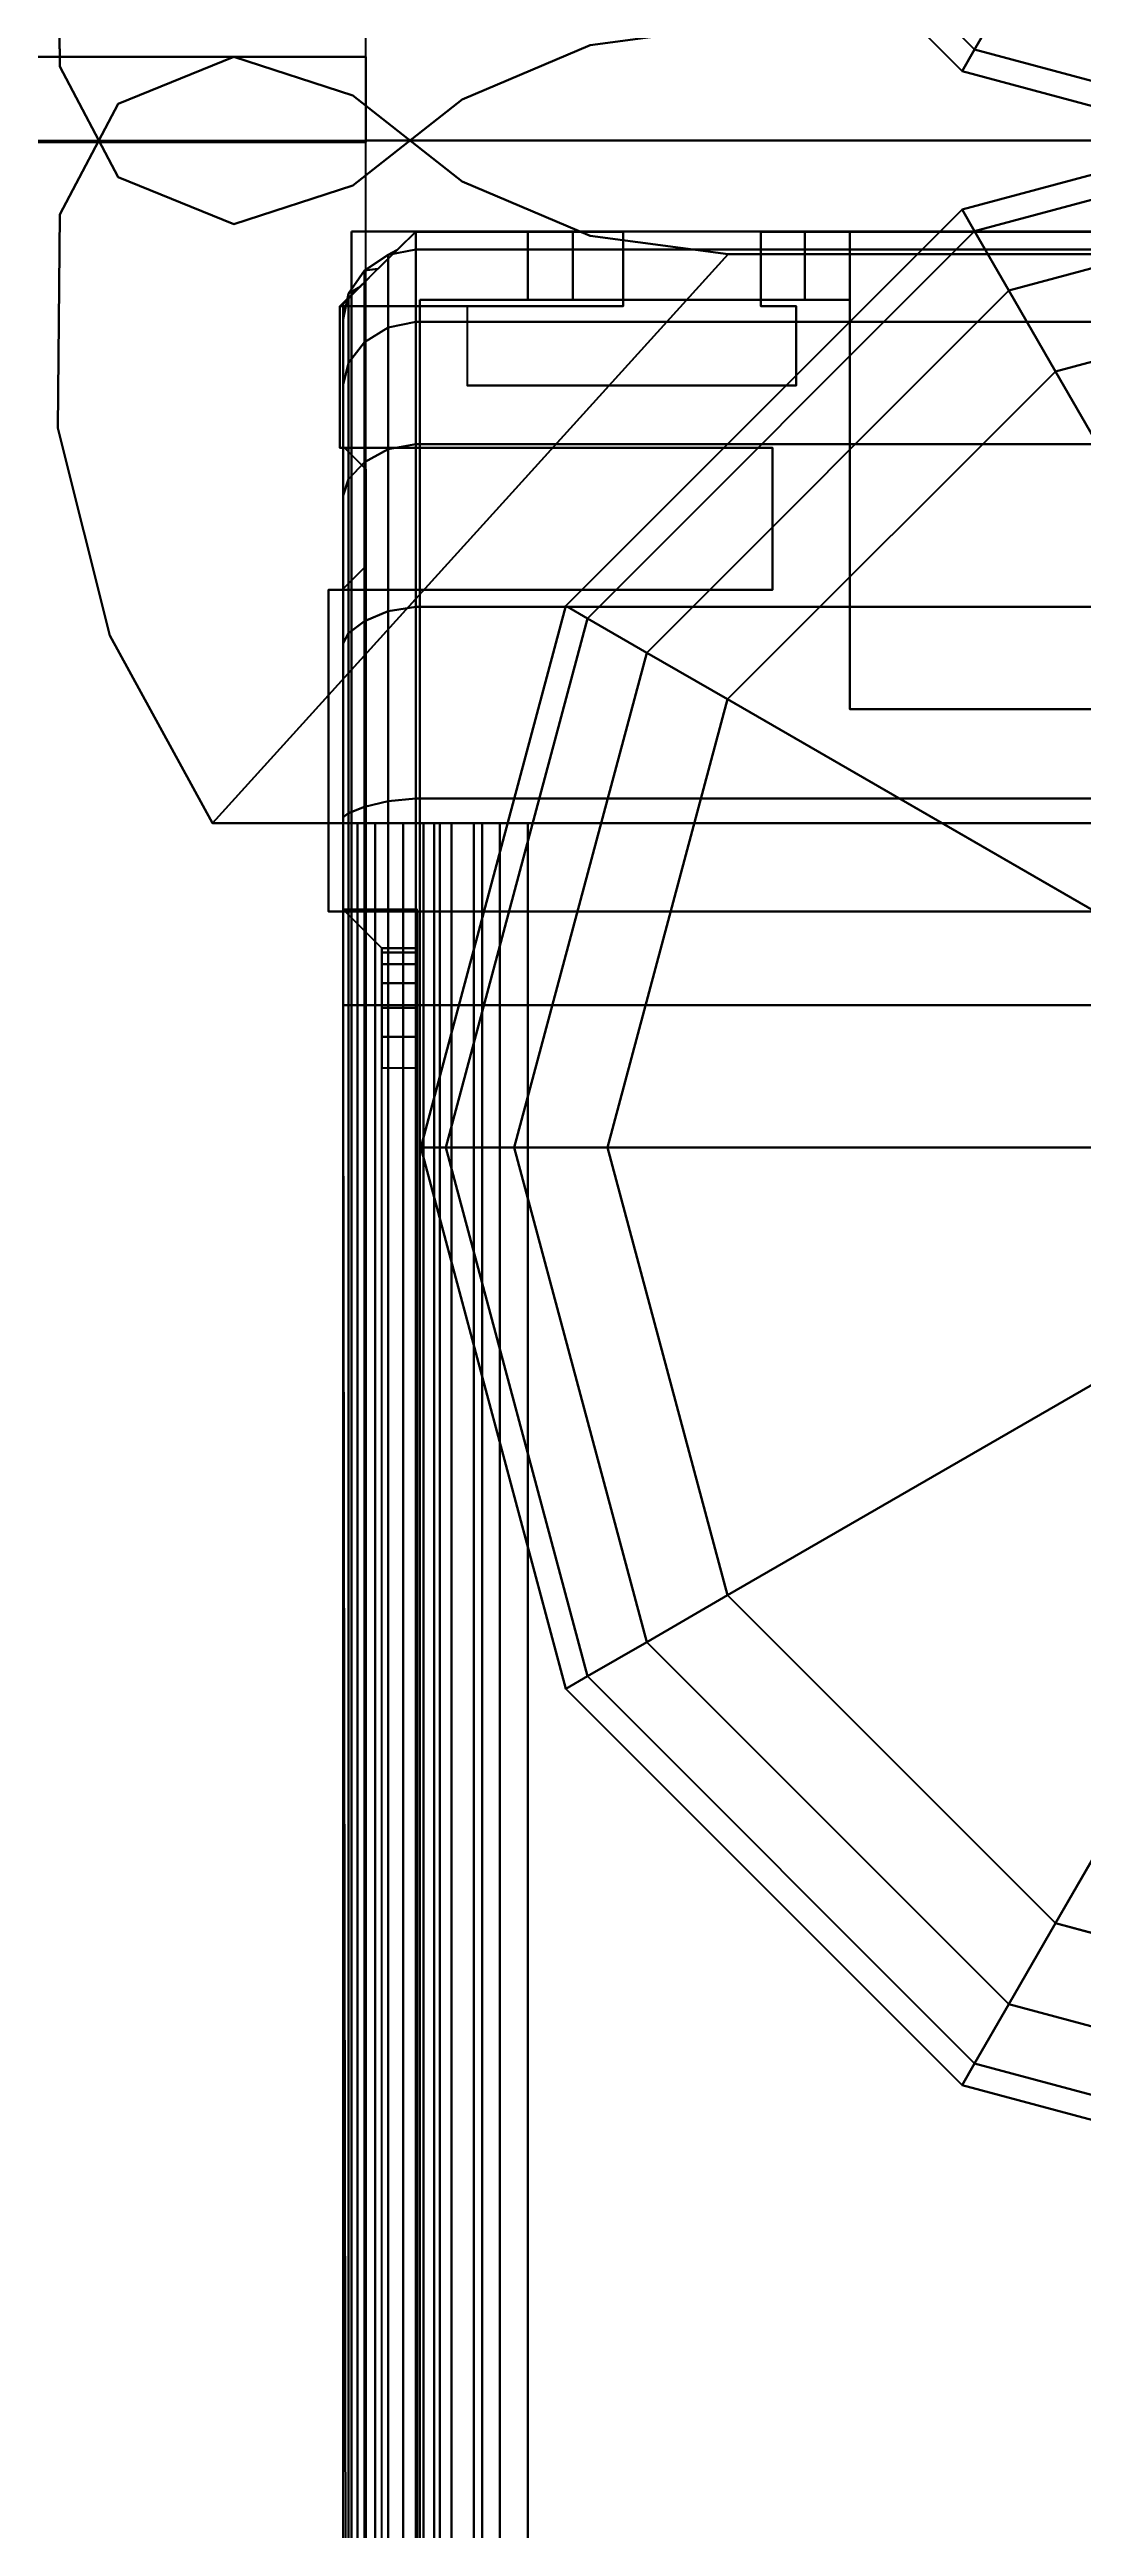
# Model space of a CAD drawing. Extents: x -170 to 1783, y -20 to 1205.
# Drawn here: x 575.963 to 576.869, y 308.539 to 310.716 of the extents above; entities that cross this region are included whole.
import ezdxf
from ezdxf.enums import TextEntityAlignment as Align

# ---------------------------------------------------------------- set-up
doc = ezdxf.new("R2010")
doc.units = 0
doc.header["$LTSCALE"] = 96
doc.header["$MEASUREMENT"] = 0
for name, color, linetype in [('A-FURN-3-PANEL-GLIDE', 7, 'Continuous'), ('A-FURN-3-PANEL-RACE', 7, 'Continuous'), ('A-FURN-3-PANEL-SIDE1', 7, 'Continuous'), ('A-FURN-3-PANEL-TOPCAP', 7, 'Continuous'), ('A-FURN-3-PANEL-TRIM', 7, 'Continuous'), ('A-FURN-3-WKSF-BRACKET', 7, 'Continuous'), ('A-FURN-3-WKSF-TOP', 7, 'Continuous'), ('A-FURN-P-PNLS', 7, 'Continuous'), ('A-FURN-P-WKSF-SUPPORT', 7, 'Continuous'), ('MAIN_PANEL', 7, 'Continuous'), ('MAIN_WKSURF', 7, 'Continuous'), ('MAIN_WRKSFC-SUPP', 7, 'Continuous')]:
    doc.layers.add(name, color=color, linetype=linetype)

# ---------------------------------------------------------------- blocks, each defined once
blk = doc.blocks.new('EC-EFN-256')
at = {"layer": 'A-FURN-3-PANEL-GLIDE', "color": 20, "linetype": 'Continuous'}
for points in [[(0.0798, 0.5351, 0.2464), (0.0608, 0.5241, 0.1642), (-0.0668, 1, 0.1642), (-0.0447, 1, 0.2464)], [(0.0608, 0.5241, 0.1642), (0.0798, 0.5351, 0.0821), (-0.0447, 1, 0.0821), (-0.0668, 1, 0.1642)], [(0.1319, 0.5652, 0.3065), (0.0798, 0.5351, 0.2464), (-0.0447, 1, 0.2464), (0.0154, 1, 0.3065)], [(0.0798, 0.5351, 0.0821), (0.1319, 0.5652, 0.022), (0.0154, 1, 0.022), (-0.0447, 1, 0.0821)], [(0.203, 0.6063, 0.3285), (0.1319, 0.5652, 0.3065), (0.0154, 1, 0.3065), (0.0975, 1, 0.3285)], [(0.1319, 0.5652, 0.022), (0.203, 0.6063), (0.0975, 1), (0.0154, 1, 0.022)], [(0.7096, 0.8988, 0.3285), (0.203, 0.6063, 0.3285), (0.0975, 1, 0.3285), (0.6825, 1, 0.3285)], [(1.0875, 1, 0.3285), (1.6725, 1, 0.3285), (1.567, 0.6063, 0.3285), (1.0604, 0.8988, 0.3285)], [(1.6725, 1, 0.3285), (1.7546, 1, 0.3065), (1.6381, 0.5652, 0.3065), (1.567, 0.6063, 0.3285)], [(1.7546, 1, 0.022), (1.6725, 1), (1.567, 0.6063), (1.6381, 0.5652, 0.022)], [(1.7546, 1, 0.3065), (1.8147, 1, 0.2464), (1.6902, 0.5351, 0.2464), (1.6381, 0.5652, 0.3065)], [(1.8147, 1, 0.0821), (1.7546, 1, 0.022), (1.6381, 0.5652, 0.022), (1.6902, 0.5351, 0.0821)], [(1.8147, 1, 0.2464), (1.8367, 1, 0.1642), (1.7092, 0.5241, 0.1642), (1.6902, 0.5351, 0.2464)], [(1.8367, 1, 0.1642), (1.8147, 1, 0.0821), (1.6902, 0.5351, 0.0821), (1.7092, 0.5241, 0.1642)], [(0.7837, 0.8246, 0.3285), (0.4912, 0.318, 0.3285), (0.203, 0.6063, 0.3285), (0.7096, 0.8988, 0.3285)], [(1.0604, 0.8988, 0.3285), (1.567, 0.6063, 0.3285), (1.2787, 0.318, 0.3285), (0.9862, 0.8246, 0.3285)], [(0.885, 0.7975, 0.3285), (0.885, 0.2125, 0.3285), (0.4912, 0.318, 0.3285), (0.7837, 0.8246, 0.3285)], [(0.9862, 0.8246, 0.3285), (1.2787, 0.318, 0.3285), (0.885, 0.2125, 0.3285), (0.885, 0.7975, 0.3285)], [(0.4912, 0.318, 0.3285), (0.4502, 0.2469, 0.3065), (0.1319, 0.5652, 0.3065), (0.203, 0.6063, 0.3285)], [(0.4502, 0.2469, 0.022), (0.4912, 0.318), (0.203, 0.6063), (0.1319, 0.5652, 0.022)], [(1.567, 0.6063, 0.3285), (1.6381, 0.5652, 0.3065), (1.3198, 0.2469, 0.3065), (1.2787, 0.318, 0.3285)], [(1.6381, 0.5652, 0.022), (1.567, 0.6063), (1.2787, 0.318), (1.3198, 0.2469, 0.022)], [(0.4502, 0.2469, 0.3065), (0.4201, 0.1948, 0.2464), (0.0798, 0.5351, 0.2464), (0.1319, 0.5652, 0.3065)], [(0.4201, 0.1948, 0.0821), (0.4502, 0.2469, 0.022), (0.1319, 0.5652, 0.022), (0.0798, 0.5351, 0.0821)], [(1.6381, 0.5652, 0.3065), (1.6902, 0.5351, 0.2464), (1.3499, 0.1948, 0.2464), (1.3198, 0.2469, 0.3065)], [(1.6902, 0.5351, 0.0821), (1.6381, 0.5652, 0.022), (1.3198, 0.2469, 0.022), (1.3499, 0.1948, 0.0821)], [(0.4201, 0.1948, 0.2464), (0.4091, 0.1758, 0.1642), (0.0608, 0.5241, 0.1642), (0.0798, 0.5351, 0.2464)], [(0.4091, 0.1758, 0.1642), (0.4201, 0.1948, 0.0821), (0.0798, 0.5351, 0.0821), (0.0608, 0.5241, 0.1642)], [(1.6902, 0.5351, 0.2464), (1.7092, 0.5241, 0.1642), (1.3609, 0.1758, 0.1642), (1.3499, 0.1948, 0.2464)], [(1.7092, 0.5241, 0.1642), (1.6902, 0.5351, 0.0821), (1.3499, 0.1948, 0.0821), (1.3609, 0.1758, 0.1642)], [(0.885, 0.2125, 0.3285), (0.885, 0.1304, 0.3065), (0.4502, 0.2469, 0.3065), (0.4912, 0.318, 0.3285)], [(0.885, 0.1304, 0.022), (0.885, 0.2125), (0.4912, 0.318), (0.4502, 0.2469, 0.022)], [(1.2787, 0.318, 0.3285), (1.3198, 0.2469, 0.3065), (0.885, 0.1304, 0.3065), (0.885, 0.2125, 0.3285)], [(1.3198, 0.2469, 0.022), (1.2787, 0.318), (0.885, 0.2125), (0.885, 0.1304, 0.022)], [(0.885, 0.1304, 0.3065), (0.885, 0.0703, 0.2464), (0.4201, 0.1948, 0.2464), (0.4502, 0.2469, 0.3065)], [(0.885, 0.0703, 0.0821), (0.885, 0.1304, 0.022), (0.4502, 0.2469, 0.022), (0.4201, 0.1948, 0.0821)], [(1.3198, 0.2469, 0.3065), (1.3499, 0.1948, 0.2464), (0.885, 0.0703, 0.2464), (0.885, 0.1304, 0.3065)], [(1.3499, 0.1948, 0.0821), (1.3198, 0.2469, 0.022), (0.885, 0.1304, 0.022), (0.885, 0.0703, 0.0821)], [(0.885, 0.0703, 0.2464), (0.885, 0.0483, 0.1642), (0.4091, 0.1758, 0.1642), (0.4201, 0.1948, 0.2464)], [(0.885, 0.0483, 0.1642), (0.885, 0.0703, 0.0821), (0.4201, 0.1948, 0.0821), (0.4091, 0.1758, 0.1642)], [(1.3499, 0.1948, 0.2464), (1.3609, 0.1758, 0.1642), (0.885, 0.0483, 0.1642), (0.885, 0.0703, 0.2464)], [(1.3609, 0.1758, 0.1642), (1.3499, 0.1948, 0.0821), (0.885, 0.0703, 0.0821), (0.885, 0.0483, 0.1642)]]:
    blk.add_3dface(points, dxfattribs=at)
at = {"layer": 'A-FURN-3-PANEL-GLIDE', "color": 20, "linetype": 'Continuous', "invisible_edges": 12}
for points in [[(0.885, 1), (0.0975, 1), (0.203, 0.6063)], [(0.885, 1), (0.203, 0.6063), (0.4912, 0.318)], [(0.885, 1), (0.4912, 0.318), (0.885, 0.2125)], [(0.885, 1), (0.885, 0.2125), (1.2787, 0.318)], [(0.885, 1), (1.2787, 0.318), (1.567, 0.6063)], [(0.885, 1), (1.567, 0.6063), (1.6725, 1)]]:
    blk.add_3dface(points, dxfattribs=at)
at = {"layer": 'A-FURN-3-PANEL-RACE', "color": 40, "linetype": 'Continuous'}
for points, invisible_edges in [([(0.5, 0.7375, 0.4563), (2.098, 0.7375, 0.4563), (23.5, 0.4255, 0.4563), (0.5, 0.4255, 0.4563)], 6), ([(0.5, 0.7375, 0.3963), (0.5, 0.4255, 0.3963), (23.5, 0.4255, 0.3963), (2.098, 0.7375, 0.3963)], 6), ([(0.5, 0.4255, 0.3963), (0.08, 0.4255, 0.3963), (0.08, -0.0125, 0.3963), (23.92, -0.0125, 0.3963)], 8), ([(0.08, 0.386, 1.7894), (0.08, 0.1819, 1.4986), (0.08, 0.4255, 0.3963), (0.08, 0.4255, 1.7894)], 2), ([(0.08, 0.4255, 0.3963), (0.14, 0.4255, 0.4563), (0.14, 0.4255, 1.7894), (0.08, 0.4255, 1.7894)], 1), ([(0.08, 0.1819, 1.4986), (0.08, 0.1425, 1.4986), (0.08, -0.0125, 0.3963), (0.08, 0.4255, 0.3963)], 10), ([(0.5, 0.4255, 0.3963), (0.5, 0.4255, 0.4563), (0.14, 0.4255, 0.4563), (0.08, 0.4255, 0.3963)], 4), ([(0.08, 0.4255, 3.245), (0.08, 0.4255, 3.515), (0.08, -0.0125, 3.515), (0.08, 0.1425, 3.1951)], 4), ([(0.14, 0.4255, 3.515), (0.14, 0.0475, 3.515), (0.08, -0.0125, 3.515), (0.08, 0.4255, 3.515)], 2), ([(0.5, 0.4255, 0.4563), (23.86, 0.0475, 0.4563), (0.14, 0.0475, 0.4563), (0.14, 0.4255, 0.4563)], 1), ([(0.14, 0.4255, 1.7894), (0.14, 0.4255, 0.4563), (0.14, 0.1819, 1.4986), (0.14, 0.386, 1.7894)], 2), ([(0.14, 0.4255, 0.4563), (0.14, 0.0475, 0.4563), (0.14, 0.1425, 1.4986), (0.14, 0.1819, 1.4986)], 10), ([(0.14, 0.1425, 3.1951), (0.14, 0.0475, 3.515), (0.14, 0.4255, 3.515), (0.14, 0.4255, 3.245)], 1), ([(23.5, 0.4255, 0.3963), (0.5, 0.4255, 0.3963), (23.92, -0.0125, 0.3963), (23.92, 0.4255, 0.3963)], 3), ([(23.5, 0.4255, 0.4563), (23.86, 0.4255, 0.4563), (23.86, 0.0475, 0.4563), (0.5, 0.4255, 0.4563)], 12), ([(0.08, 0.1425, 3.1951), (0.08, -0.0125, 3.515), (0.08, -0.0125, 0.3963), (0.08, 0.1425, 1.4986)], 5), ([(0.14, 0.0475, 0.4563), (0.14, 0.0475, 3.515), (0.14, 0.1425, 3.1951), (0.14, 0.1425, 1.4986)], 10), ([(0.6, 0.1425, 4.1797), (0.6, 0.1425, 4.2397), (0.6, 0.1024, 4.2344), (0.6, 0.1179, 4.1764)], 4), ([(0.6, 0.1179, 4.1764), (0.6, 0.1024, 4.2344), (0.6, 0.065, 4.2189), (0.6, 0.095, 4.1669)], 5), ([(0.6, 0.095, 4.1669), (0.6, 0.065, 4.2189), (0.6, 0.0329, 4.1943), (0.6, 0.0753, 4.1519)], 5), ([(0.6, 0.0753, 4.1519), (0.6, 0.0329, 4.1943), (0.6, 0.0082, 4.1622), (0.6, 0.0602, 4.1322)], 5), ([(0.14, 0.0475, 3.515), (0.6, 0.0475, 3.515), (0.6, -0.0125, 3.515), (0.08, -0.0125, 3.515)], 8), ([(0.14, 0.0475, 0.4563), (23.86, 0.0475, 0.4563), (23.86, 0.0475, 3.515), (0.14, 0.0475, 3.515)], 4), ([(0.6, 0.0602, 4.1322), (0.6, 0.0082, 4.1622), (0.6, -0.0072, 4.1248), (0.6, 0.0507, 4.1093)], 5), ([(0.6, 0.0507, 4.1093), (0.6, -0.0072, 4.1248), (0.6, -0.0125, 4.0847), (0.6, 0.0475, 4.0847)], 5), ([(0.6, 0.0475, 3.515), (23.4, 0.0475, 3.515), (23.4, 0.0475, 4.0847), (0.6, 0.0475, 4.0847)], 1), ([(0.6, 0.0475, 3.515), (0.6, 0.0475, 4.0847), (0.6, -0.0125, 4.0847), (0.6, -0.0125, 3.515)], 2), ([(23.92, -0.0125, 3.515), (23.92, -0.0125, 0.3963), (0.08, -0.0125, 0.3963), (0.08, -0.0125, 3.515)], 8), ([(23.4, -0.0125, 4.0847), (23.4, -0.0125, 3.515), (0.6, -0.0125, 3.515), (0.6, -0.0125, 4.0847)], 2)]:
    blk.add_3dface(points, dxfattribs=dict(at, invisible_edges=invisible_edges))
for points in [[(0.5, 0.7375, 0.3963), (0.5, 0.7375, 0.4563), (0.5, 0.4255, 0.4563), (0.5, 0.4255, 0.3963)], [(0.08, 0.4255, 1.7894), (0.14, 0.4255, 1.7894), (0.14, 0.386, 1.7894), (0.08, 0.386, 1.7894)], [(0.14, 0.4255, 3.245), (0.14, 0.4255, 3.515), (0.08, 0.4255, 3.515), (0.08, 0.4255, 3.245)], [(0.14, 0.1425, 3.1951), (0.14, 0.4255, 3.245), (0.08, 0.4255, 3.245), (0.08, 0.1425, 3.1951)], [(0.08, 0.386, 1.7894), (0.14, 0.386, 1.7894), (0.14, 0.1819, 1.4986), (0.08, 0.1819, 1.4986)], [(0.08, 0.1819, 1.4986), (0.14, 0.1819, 1.4986), (0.14, 0.1425, 1.4986), (0.08, 0.1425, 1.4986)], [(0.14, 0.1425, 1.4986), (0.14, 0.1425, 3.1951), (0.08, 0.1425, 3.1951), (0.08, 0.1425, 1.4986)], [(23.4, 0.1425, 4.1797), (23.4, 0.1425, 4.2397), (0.6, 0.1425, 4.2397), (0.6, 0.1425, 4.1797)], [(23.4, 0.1425, 4.2397), (23.4, 0.1024, 4.2344), (0.6, 0.1024, 4.2344), (0.6, 0.1425, 4.2397)], [(0.6, 0.1425, 4.1797), (0.6, 0.1179, 4.1764), (23.4, 0.1179, 4.1764), (23.4, 0.1425, 4.1797)], [(0.6, 0.1179, 4.1764), (0.6, 0.095, 4.1669), (23.4, 0.095, 4.1669), (23.4, 0.1179, 4.1764)], [(23.4, 0.1024, 4.2344), (23.4, 0.065, 4.2189), (0.6, 0.065, 4.2189), (0.6, 0.1024, 4.2344)], [(0.6, 0.095, 4.1669), (0.6, 0.0753, 4.1519), (23.4, 0.0753, 4.1519), (23.4, 0.095, 4.1669)], [(0.6, 0.0753, 4.1519), (0.6, 0.0602, 4.1322), (23.4, 0.0602, 4.1322), (23.4, 0.0753, 4.1519)], [(23.4, 0.065, 4.2189), (23.4, 0.0329, 4.1943), (0.6, 0.0329, 4.1943), (0.6, 0.065, 4.2189)], [(0.6, 0.0602, 4.1322), (0.6, 0.0507, 4.1093), (23.4, 0.0507, 4.1093), (23.4, 0.0602, 4.1322)], [(0.6, 0.0507, 4.1093), (0.6, 0.0475, 4.0847), (23.4, 0.0475, 4.0847), (23.4, 0.0507, 4.1093)], [(23.4, 0.0329, 4.1943), (23.4, 0.0082, 4.1622), (0.6, 0.0082, 4.1622), (0.6, 0.0329, 4.1943)], [(23.4, 0.0082, 4.1622), (23.4, -0.0072, 4.1248), (0.6, -0.0072, 4.1248), (0.6, 0.0082, 4.1622)], [(23.4, -0.0072, 4.1248), (23.4, -0.0125, 4.0847), (0.6, -0.0125, 4.0847), (0.6, -0.0072, 4.1248)]]:
    blk.add_3dface(points, dxfattribs=at)
at = {"layer": 'A-FURN-3-PANEL-SIDE1', "color": 7, "linetype": 'Continuous'}
for points in [[(23.3224, 1.955, 55.7401), (23.3228, 0.045, 55.7401), (0.6776, 0.045, 55.7401), (0.6776, 1.955, 55.7401)], [(0.6776, 0.045, 4.2397), (0.6776, 1.955, 4.2397), (0.6776, 1.955, 55.7401), (0.6776, 0.045, 55.7401)], [(23.3224, 0.045, 4.2397), (23.3224, 1.955, 4.2397), (0.6776, 1.955, 4.2397), (0.6776, 0.045, 4.2397)], [(23.3228, 0.045, 55.7401), (23.3224, 0.045, 4.2397), (0.6776, 0.045, 4.2397), (0.6776, 0.045, 55.7401)]]:
    blk.add_3dface(points, dxfattribs=at)
at = {"layer": 'A-FURN-3-PANEL-TOPCAP', "color": 60, "linetype": 'Continuous'}
for points, invisible_edges in [([(0.1285, 2.0047, 55.635), (0.1129, 1.9894, 55.635), (0.1129, 0.0106, 55.635), (0.1285, -0.0047, 55.635)], 10), ([(0.1285, -0.0047, 55.635), (0.144, -0.02, 55.635), (0.144, 2.02, 55.635), (0.1285, 2.0047, 55.635)], 10), ([(0.144, -0.02, 55.635), (0.269, -0.02, 55.635), (0.269, 2.02, 55.635), (0.144, 2.02, 55.635)], 10), ([(0.289, 2, 55.635), (0.269, 2.02, 55.635), (0.269, -0.02, 55.635), (0.289, 0, 55.635)], 10), ([(0.394, 2.02, 55.635), (0.3741, 2, 55.635), (0.3741, 0, 55.635), (0.394, -0.02, 55.635)], 10), ([(0.676, 2.02, 55.635), (0.394, 2.02, 55.635), (0.394, -0.02, 55.635), (0.676, -0.02, 55.635)], 10), ([(0.0965, 0.0273, 55.635), (0.1129, 0.0106, 55.635), (0.1129, 1.9894, 55.635), (0.0965, 1.9727, 55.635)], 10), ([(0.289, 0, 55.635), (0.3741, 0, 55.635), (0.3741, 2, 55.635), (0.289, 2, 55.635)], 10), ([(0.0965, 1.9727, 55.635), (0.08, 1.956, 55.635), (0.08, 0.044, 55.635), (0.0965, 0.0273, 55.635)], 8), ([(0.815, 0.045, 55.7401), (0.815, -0.02, 55.7741), (23.185, 0.014, 55.7401), (23.185, 0.045, 55.7401)], 1), ([(0.676, -0.02, 55.635), (0.6807, -0.02, 55.671), (0.7136, 0.014, 55.6622), (0.71, 0.014, 55.635)], 2), ([(0.6807, -0.02, 55.671), (0.6946, -0.02, 55.7045), (0.724, 0.014, 55.6875), (0.7136, 0.014, 55.6622)], 10), ([(0.6946, -0.02, 55.7045), (0.7167, -0.02, 55.7333), (0.7407, 0.014, 55.7093), (0.724, 0.014, 55.6875)], 10), ([(0.7167, -0.02, 55.7333), (0.7455, -0.02, 55.7554), (0.7625, 0.014, 55.726), (0.7407, 0.014, 55.7093)], 10), ([(0.7455, -0.02, 55.7554), (0.779, -0.02, 55.7693), (0.7878, 0.014, 55.7365), (0.7625, 0.014, 55.726)], 10), ([(0.779, -0.02, 55.7693), (0.815, -0.02, 55.7741), (0.815, 0.014, 55.7401), (0.7878, 0.014, 55.7365)], 10), ([(23.185, -0.02, 55.7741), (23.185, 0.014, 55.7401), (0.815, 0.014, 55.7401), (0.815, -0.02, 55.7741)], 5), ([(0.144, -0.02, 55.635), (0.1575, -0.02, 55.8011), (0.2783, -0.02, 55.7687), (0.269, -0.02, 55.635)], 2), ([(0.1575, -0.02, 55.8011), (0.2149, -0.02, 55.9575), (0.3232, -0.02, 55.8949), (0.2783, -0.02, 55.7687)], 10), ([(0.2149, -0.02, 55.9575), (0.3121, -0.02, 56.0929), (0.4005, -0.02, 56.0044), (0.3232, -0.02, 55.8949)], 10), ([(0.269, -0.02, 55.635), (0.2783, -0.02, 55.7687), (0.2976, 0, 55.7635), (0.289, 0, 55.635)], 2), ([(0.2783, -0.02, 55.7687), (0.3232, -0.02, 55.8949), (0.3405, 0, 55.8849), (0.2976, 0, 55.7635)], 10), ([(0.289, 0, 55.635), (0.2976, 0, 55.7635), (0.3798, 0, 55.7415), (0.3741, 0, 55.635)], 2), ([(0.2976, 0, 55.7635), (0.3405, 0, 55.8849), (0.4142, 0, 55.8424), (0.3798, 0, 55.7415)], 10), ([(0.3121, -0.02, 56.0929), (0.4419, -0.02, 56.1974), (0.5044, -0.02, 56.0891), (0.4005, -0.02, 56.0044)], 10), ([(0.3232, -0.02, 55.8949), (0.4005, -0.02, 56.0044), (0.4146, 0, 55.9903), (0.3405, 0, 55.8849)], 10), ([(0.3405, 0, 55.8849), (0.4146, 0, 55.9903), (0.4748, 0, 55.9301), (0.4142, 0, 55.8424)], 10), ([(0.3741, 0, 55.635), (0.3798, 0, 55.7415), (0.399, -0.02, 55.7363), (0.394, -0.02, 55.635)], 2), ([(0.3798, 0, 55.7415), (0.4142, 0, 55.8424), (0.4315, -0.02, 55.8323), (0.399, -0.02, 55.7363)], 10), ([(0.6807, -0.02, 55.671), (0.676, -0.02, 55.635), (0.394, -0.02, 55.635), (0.399, -0.02, 55.7363)], 8), ([(0.6946, -0.02, 55.7045), (0.6807, -0.02, 55.671), (0.399, -0.02, 55.7363), (0.4315, -0.02, 55.8323)], 10), ([(0.4005, -0.02, 56.0044), (0.5044, -0.02, 56.0891), (0.5144, 0, 56.0717), (0.4146, 0, 55.9903)], 10), ([(0.4142, 0, 55.8424), (0.4748, 0, 55.9301), (0.4889, -0.02, 55.9159), (0.4315, -0.02, 55.8323)], 10), ([(0.4146, 0, 55.9903), (0.5144, 0, 56.0717), (0.5569, 0, 55.9981), (0.4748, 0, 55.9301)], 10), ([(0.4315, -0.02, 55.8323), (0.4889, -0.02, 55.9159), (0.7167, -0.02, 55.7333), (0.6946, -0.02, 55.7045)], 10), ([(0.4419, -0.02, 56.1974), (0.5949, -0.02, 56.2633), (0.6273, -0.02, 56.1426), (0.5044, -0.02, 56.0891)], 10), ([(0.4748, 0, 55.9301), (0.5569, 0, 55.9981), (0.5669, -0.02, 55.9807), (0.4889, -0.02, 55.9159)], 10), ([(0.7455, -0.02, 55.7554), (0.7167, -0.02, 55.7333), (0.4889, -0.02, 55.9159), (0.5669, -0.02, 55.9807)], 10), ([(0.5044, -0.02, 56.0891), (0.6273, -0.02, 56.1426), (0.6324, 0, 56.1232), (0.5144, 0, 56.0717)], 10), ([(0.5144, 0, 56.0717), (0.6324, 0, 56.1232), (0.6544, 0, 56.0411), (0.5569, 0, 55.9981)], 10), ([(0.5569, 0, 55.9981), (0.6544, 0, 56.0411), (0.6596, -0.02, 56.0218), (0.5669, -0.02, 55.9807)], 10), ([(0.5669, -0.02, 55.9807), (0.6596, -0.02, 56.0218), (0.779, -0.02, 55.7693), (0.7455, -0.02, 55.7554)], 10), ([(0.5949, -0.02, 56.2633), (0.76, -0.02, 56.286), (0.76, -0.02, 56.161), (0.6273, -0.02, 56.1426)], 10), ([(0.6273, -0.02, 56.1426), (0.76, -0.02, 56.161), (0.76, 0, 56.141), (0.6324, 0, 56.1232)], 10), ([(0.6324, 0, 56.1232), (0.76, 0, 56.141), (0.76, 0, 56.056), (0.6544, 0, 56.0411)], 10), ([(0.6544, 0, 56.0411), (0.76, 0, 56.056), (0.76, -0.02, 56.036), (0.6596, -0.02, 56.0218)], 10), ([(0.815, -0.02, 55.7741), (0.779, -0.02, 55.7693), (0.6596, -0.02, 56.0218), (0.76, -0.02, 56.036)], 10), ([(0.76, -0.02, 56.161), (23.24, -0.02, 56.161), (23.24, 0, 56.141), (0.76, 0, 56.141)], 10), ([(23.24, 0, 56.056), (0.76, 0, 56.056), (0.76, 0, 56.141), (23.24, 0, 56.141)], 10), ([(0.76, 0, 56.056), (23.24, 0, 56.056), (23.24, -0.02, 56.036), (0.76, -0.02, 56.036)], 10), ([(0.76, -0.02, 56.161), (0.76, -0.02, 56.286), (23.24, -0.02, 56.286), (23.24, -0.02, 56.161)], 5), ([(23.185, -0.02, 55.7741), (0.815, -0.02, 55.7741), (0.76, -0.02, 56.036), (23.24, -0.02, 56.036)], 10)]:
    blk.add_3dface(points, dxfattribs=dict(at, invisible_edges=invisible_edges))
for points in [[(0.0957, 0.044, 55.8177), (0.08, 0.044, 55.635), (0.08, 1.956, 55.635), (0.0957, 1.956, 55.8177)], [(0.1595, 0.044, 55.9895), (0.0957, 0.044, 55.8177), (0.0957, 1.956, 55.8177), (0.1595, 1.956, 55.9895)], [(0.2668, 0.044, 56.1382), (0.1595, 0.044, 55.9895), (0.1595, 1.956, 55.9895), (0.2668, 1.956, 56.1382)], [(0.4099, 0.044, 56.2528), (0.2668, 0.044, 56.1382), (0.2668, 1.956, 56.1382), (0.4099, 1.956, 56.2528)], [(0.5783, 0.044, 56.3252), (0.4099, 0.044, 56.2528), (0.4099, 1.956, 56.2528), (0.5783, 1.956, 56.3252)], [(0.76, 0.044, 56.35), (0.5783, 0.044, 56.3252), (0.5783, 1.956, 56.3252), (0.76, 1.956, 56.35)], [(0.76, 0.044, 56.35), (0.76, 1.956, 56.35), (23.24, 1.956, 56.35), (23.24, 0.044, 56.35)], [(0.0965, 0.0273, 55.635), (0.08, 0.044, 55.635), (0.0957, 0.044, 55.8177), (0.1006, 0.0195, 55.8155)], [(0.1006, 0.0195, 55.8155), (0.0957, 0.044, 55.8177), (0.1595, 0.044, 55.9895), (0.1644, 0.0195, 55.9859)], [(0.1644, 0.0195, 55.9859), (0.1595, 0.044, 55.9895), (0.2668, 0.044, 56.1382), (0.2713, 0.0195, 56.1337)], [(0.2713, 0.0195, 56.1337), (0.2668, 0.044, 56.1382), (0.4099, 0.044, 56.2528), (0.4136, 0.0195, 56.248)], [(0.4136, 0.0195, 56.248), (0.4099, 0.044, 56.2528), (0.5783, 0.044, 56.3252), (0.5806, 0.0195, 56.3203)], [(0.5806, 0.0195, 56.3203), (0.5783, 0.044, 56.3252), (0.76, 0.044, 56.35), (0.76, 0.0195, 56.3451)], [(0.71, 0.045, 55.635), (0.676, 0.045, 55.635), (0.676, -0.02, 55.635), (0.71, 0.014, 55.635)], [(0.7136, 0.045, 55.6622), (0.71, 0.045, 55.635), (0.71, 0.014, 55.635), (0.7136, 0.014, 55.6622)], [(0.724, 0.045, 55.6875), (0.7136, 0.045, 55.6622), (0.7136, 0.014, 55.6622), (0.724, 0.014, 55.6875)], [(0.7407, 0.045, 55.7093), (0.724, 0.045, 55.6875), (0.724, 0.014, 55.6875), (0.7407, 0.014, 55.7093)], [(0.7625, 0.045, 55.726), (0.7407, 0.045, 55.7093), (0.7407, 0.014, 55.7093), (0.7625, 0.014, 55.726)], [(0.76, 0.0195, 56.3451), (0.76, 0.044, 56.35), (23.24, 0.044, 56.35), (23.24, 0.0195, 56.3451)], [(0.7878, 0.045, 55.7365), (0.7625, 0.045, 55.726), (0.7625, 0.014, 55.726), (0.7878, 0.014, 55.7365)], [(0.815, 0.045, 55.7401), (0.7878, 0.045, 55.7365), (0.7878, 0.014, 55.7365), (0.815, 0.014, 55.7401)], [(0.1129, 0.0106, 55.635), (0.0965, 0.0273, 55.635), (0.1006, 0.0195, 55.8155), (0.1143, -0.0013, 55.8104)], [(0.1143, -0.0013, 55.8104), (0.1006, 0.0195, 55.8155), (0.1644, 0.0195, 55.9859), (0.1774, -0.0013, 55.977)], [(0.1285, -0.0047, 55.635), (0.1129, 0.0106, 55.635), (0.1143, -0.0013, 55.8104), (0.1344, -0.0151, 55.8048)], [(0.1774, -0.0013, 55.977), (0.1644, 0.0195, 55.9859), (0.2713, 0.0195, 56.1337), (0.2828, -0.0013, 56.1222)], [(0.2828, -0.0013, 56.1222), (0.2713, 0.0195, 56.1337), (0.4136, 0.0195, 56.248), (0.4225, -0.0013, 56.2349)], [(0.4225, -0.0013, 56.2349), (0.4136, 0.0195, 56.248), (0.5806, 0.0195, 56.3203), (0.5856, -0.0013, 56.3065)], [(0.5856, -0.0013, 56.3065), (0.5806, 0.0195, 56.3203), (0.76, 0.0195, 56.3451), (0.76, -0.0013, 56.3313)], [(0.76, -0.0013, 56.3313), (0.76, 0.0195, 56.3451), (23.24, 0.0195, 56.3451), (23.24, -0.0013, 56.3313)], [(0.1344, -0.0151, 55.8048), (0.1143, -0.0013, 55.8104), (0.1774, -0.0013, 55.977), (0.1955, -0.0151, 55.9663)], [(0.144, -0.02, 55.635), (0.1285, -0.0047, 55.635), (0.1344, -0.0151, 55.8048), (0.1575, -0.02, 55.8011)], [(0.1575, -0.02, 55.8011), (0.1344, -0.0151, 55.8048), (0.1955, -0.0151, 55.9663), (0.2149, -0.02, 55.9575)], [(0.1955, -0.0151, 55.9663), (0.1774, -0.0013, 55.977), (0.2828, -0.0013, 56.1222), (0.2978, -0.0151, 56.1072)], [(0.2149, -0.02, 55.9575), (0.1955, -0.0151, 55.9663), (0.2978, -0.0151, 56.1072), (0.3121, -0.02, 56.0929)], [(0.2978, -0.0151, 56.1072), (0.2828, -0.0013, 56.1222), (0.4225, -0.0013, 56.2349), (0.4331, -0.0151, 56.2168)], [(0.3121, -0.02, 56.0929), (0.2978, -0.0151, 56.1072), (0.4331, -0.0151, 56.2168), (0.4419, -0.02, 56.1974)], [(0.4331, -0.0151, 56.2168), (0.4225, -0.0013, 56.2349), (0.5856, -0.0013, 56.3065), (0.5913, -0.0151, 56.2864)], [(0.4419, -0.02, 56.1974), (0.4331, -0.0151, 56.2168), (0.5913, -0.0151, 56.2864), (0.5949, -0.02, 56.2633)], [(0.5913, -0.0151, 56.2864), (0.5856, -0.0013, 56.3065), (0.76, -0.0013, 56.3313), (0.76, -0.0151, 56.3105)], [(0.5949, -0.02, 56.2633), (0.5913, -0.0151, 56.2864), (0.76, -0.0151, 56.3105), (0.76, -0.02, 56.286)], [(0.76, -0.0151, 56.3105), (0.76, -0.0013, 56.3313), (23.24, -0.0013, 56.3313), (23.24, -0.0151, 56.3105)], [(0.76, -0.02, 56.286), (0.76, -0.0151, 56.3105), (23.24, -0.0151, 56.3105), (23.24, -0.02, 56.286)]]:
    blk.add_3dface(points, dxfattribs=at)
at = {"layer": 'A-FURN-3-PANEL-TRIM', "color": 60, "linetype": 'Continuous'}
for points, invisible_edges in [([(0.395, 2.0328, 55.635), (0.6776, 2.0328, 55.635), (0.6776, -0.0328, 55.635), (0.395, -0.0328, 55.635)], 8), ([(0.6, -0.1348, 3.5747), (0.6, 1.6815, 3.5747), (0.1, 1.6815, 3.5747), (0.1, 0.3185, 3.5747)], 10), ([(0.6, -0.1348, 4.2397), (0.1, 0.3185, 4.2397), (0.1, 1.6815, 4.2397), (0.6, 1.6815, 4.2397)], 5), ([(0.1457, 0.3473, 55.635), (0.0802, 0.3473, 55.635), (0.0802, 1.6527, 55.635), (0.1457, 1.6527, 55.635)], 8), ([(0.2701, 1.6426, 55.635), (0.395, 1.6426, 55.635), (0.395, 0.3574, 55.635), (0.2701, 0.3574, 55.635)], 10), ([(0.1457, 1.6218, 55.635), (0.2155, 1.6218, 55.635), (0.2155, 0.3782, 55.635), (0.1457, 0.3782, 55.635)], 10), ([(0.0361, 0.0847, 3.5747), (0.6, -0.1348, 3.5747), (0.1, 0.3185, 3.5747), (0.0837, 0.1973, 3.5747)], 3), ([(0.0361, 0.0847, 4.2397), (0.0837, 0.1973, 4.2397), (0.1, 0.3185, 4.2397), (0.6, -0.1348, 4.2397)], 12), ([(0.0361, 0.0847, 3.8013), (0.0837, 0.1973, 3.8013), (0.1, 0.3185, 3.8013), (0.6, -0.1348, 3.8013)], 12), ([(0.0361, 0.0847, 4.013), (0.6, -0.1348, 4.013), (0.1, 0.3185, 4.013), (0.0837, 0.1973, 4.013)], 3), ([(0.2155, 0.0891, 4.2397), (0.2155, 0.0891, 55.635), (0.1457, 0.0891, 55.635), (0.1457, 0.0891, 4.2397)], 2), ([(0.1457, -0.0228, 55.635), (0.1457, 0.0891, 55.635), (0.2155, 0.0891, 55.635), (0.2701, -0.0228, 55.635)], 6), ([(-0.0735, -0.1159, 3.5747), (0.6, -0.1348, 3.5747), (0.0361, 0.0847, 3.5747), (-0.0395, -0.0114, 3.5747)], 3), ([(-0.0735, -0.1159, 4.2397), (-0.0395, -0.0114, 4.2397), (0.0361, 0.0847, 4.2397), (0.6, -0.1348, 4.2397)], 12), ([(-0.0735, -0.1159, 3.8013), (-0.0395, -0.0114, 3.8013), (0.0361, 0.0847, 3.8013), (0.6, -0.1348, 3.8013)], 12), ([(-0.0735, -0.1159, 4.013), (0.6, -0.1348, 4.013), (0.0361, 0.0847, 4.013), (-0.0395, -0.0114, 4.013)], 3), ([(0.065, -0.269, 3.5747), (0.6, -0.1348, 3.5747), (-0.0735, -0.1159, 3.5747), (-0.0322, -0.2178, 3.5747)], 3), ([(0.065, -0.269, 4.2397), (-0.0322, -0.2178, 4.2397), (-0.0735, -0.1159, 4.2397), (0.6, -0.1348, 4.2397)], 12), ([(0.065, -0.269, 3.8013), (-0.0322, -0.2178, 3.8013), (-0.0735, -0.1159, 3.8013), (0.6, -0.1348, 3.8013)], 12), ([(0.065, -0.269, 4.013), (0.6, -0.1348, 4.013), (-0.0735, -0.1159, 4.013), (-0.0322, -0.2178, 4.013)], 3), ([(0.4351, -0.2249, 3.5747), (0.6, -0.1348, 3.5747), (0.065, -0.269, 3.5747), (0.2529, -0.2706, 3.5747)], 2), ([(0.4351, -0.2249, 4.2397), (0.2529, -0.2706, 4.2397), (0.065, -0.269, 4.2397), (0.6, -0.1348, 4.2397)], 4), ([(0.4351, -0.2249, 3.8013), (0.2529, -0.2706, 3.8013), (0.065, -0.269, 3.8013), (0.6, -0.1348, 3.8013)], 4), ([(0.4351, -0.2249, 4.013), (0.6, -0.1348, 4.013), (0.065, -0.269, 4.013), (0.2529, -0.2706, 4.013)], 2)]:
    blk.add_3dface(points, dxfattribs=dict(at, invisible_edges=invisible_edges))
for points in [[(0.1, 0.3185, 4.2397), (0.1, 0.3185, 3.5747), (0.1, 1.6815, 3.5747), (0.1, 1.6815, 4.2397)], [(0.6, 1.6815, 3.5747), (0.6, -0.1348, 3.5747), (0.6, -0.1348, 4.2397), (0.6, 1.6815, 4.2397)], [(0.0802, 0.3473, 55.635), (0.0802, 0.3473, 4.2397), (0.0802, 1.6527, 4.2397), (0.0802, 1.6527, 55.635)], [(0.1457, 0.3473, 55.635), (0.1457, 0.3782, 55.635), (0.1457, 0.3782, 4.2397), (0.1457, 0.3473, 4.2397)], [(0.1457, 0.3782, 4.2397), (0.1457, 0.3782, 55.635), (0.2155, 0.3782, 55.635), (0.2155, 0.3782, 4.2397)], [(0.2155, 0.3782, 55.635), (0.2155, 0.0891, 55.635), (0.2155, 0.0891, 4.2397), (0.2155, 0.3782, 4.2397)], [(0.2701, 0.3574, 4.2397), (0.2701, 0.3574, 55.635), (0.395, 0.3574, 55.635), (0.395, 0.3574, 4.2397)], [(0.2701, -0.0228, 55.635), (0.2701, 0.3574, 55.635), (0.2701, 0.3574, 4.2397), (0.2701, -0.0228, 4.2397)], [(0.395, 0.3574, 55.635), (0.395, -0.0328, 55.635), (0.395, -0.0328, 4.2397), (0.395, 0.3574, 4.2397)], [(0.0802, 0.3473, 4.2397), (0.0802, 0.3473, 55.635), (0.1457, 0.3473, 55.635), (0.1457, 0.3473, 4.2397)], [(0.0837, 0.1973, 4.013), (0.1, 0.3185, 4.013), (0.1, 0.3185, 4.2397), (0.0837, 0.1973, 4.2397)], [(0.0837, 0.1973, 3.5747), (0.1, 0.3185, 3.5747), (0.1, 0.3185, 3.8013), (0.0837, 0.1973, 3.8013)], [(0.6, -0.1348, 3.8013), (0.1, 0.3185, 3.8013), (0.1, 0.3185, 4.013), (0.6, -0.1348, 4.013)], [(0.0802, 0.2263, 55.635), (0.0802, 0.044, 55.635), (0.0802, 0.044, 4.2397), (0.0802, 0.2263, 4.2397)], [(0.1457, 0.2263, 4.2397), (0.1457, 0.2263, 55.635), (0.0802, 0.2263, 55.635), (0.0802, 0.2263, 4.2397)], [(0.0802, 0.044, 55.635), (0.0802, 0.2263, 55.635), (0.1457, 0.2263, 55.635), (0.1457, -0.0228, 55.635)], [(0.1457, 0.0891, 55.635), (0.1457, 0.2263, 55.635), (0.1457, 0.2263, 4.2397), (0.1457, 0.0891, 4.2397)], [(0.0361, 0.0847, 4.013), (0.0837, 0.1973, 4.013), (0.0837, 0.1973, 4.2397), (0.0361, 0.0847, 4.2397)], [(0.0361, 0.0847, 3.5747), (0.0837, 0.1973, 3.5747), (0.0837, 0.1973, 3.8013), (0.0361, 0.0847, 3.8013)], [(-0.0395, -0.0114, 4.013), (0.0361, 0.0847, 4.013), (0.0361, 0.0847, 4.2397), (-0.0395, -0.0114, 4.2397)], [(-0.0395, -0.0114, 3.5747), (0.0361, 0.0847, 3.5747), (0.0361, 0.0847, 3.8013), (-0.0395, -0.0114, 3.8013)], [(0.0802, 0.044, 4.2397), (0.0802, 0.044, 55.635), (0.1457, -0.0228, 55.635), (0.1457, -0.0228, 4.2397)], [(0.6776, 0.045, 4.2397), (0.6776, -0.0328, 4.2397), (0.6776, -0.0328, 55.635), (0.6776, 0.045, 55.635)], [(-0.0735, -0.1159, 4.013), (-0.0395, -0.0114, 4.013), (-0.0395, -0.0114, 4.2397), (-0.0735, -0.1159, 4.2397)], [(-0.0735, -0.1159, 3.5747), (-0.0395, -0.0114, 3.5747), (-0.0395, -0.0114, 3.8013), (-0.0735, -0.1159, 3.8013)], [(0.1457, -0.0228, 4.2397), (0.1457, -0.0228, 55.635), (0.2701, -0.0228, 55.635), (0.2701, -0.0228, 4.2397)], [(0.395, -0.0328, 4.2397), (0.395, -0.0328, 55.635), (0.6776, -0.0328, 55.635), (0.6776, -0.0328, 4.2397)], [(-0.0322, -0.2178, 4.013), (-0.0735, -0.1159, 4.013), (-0.0735, -0.1159, 4.2397), (-0.0322, -0.2178, 4.2397)], [(-0.0322, -0.2178, 3.5747), (-0.0735, -0.1159, 3.5747), (-0.0735, -0.1159, 3.8013), (-0.0322, -0.2178, 3.8013)], [(0.6, -0.1348, 4.013), (0.4351, -0.2249, 4.013), (0.4351, -0.2249, 4.2397), (0.6, -0.1348, 4.2397)], [(0.6, -0.1348, 3.5747), (0.4351, -0.2249, 3.5747), (0.4351, -0.2249, 3.8013), (0.6, -0.1348, 3.8013)], [(0.065, -0.269, 4.013), (-0.0322, -0.2178, 4.013), (-0.0322, -0.2178, 4.2397), (0.065, -0.269, 4.2397)], [(0.065, -0.269, 3.5747), (-0.0322, -0.2178, 3.5747), (-0.0322, -0.2178, 3.8013), (0.065, -0.269, 3.8013)], [(0.4351, -0.2249, 4.013), (0.2529, -0.2706, 4.013), (0.2529, -0.2706, 4.2397), (0.4351, -0.2249, 4.2397)], [(0.4351, -0.2249, 3.5747), (0.2529, -0.2706, 3.5747), (0.2529, -0.2706, 3.8013), (0.4351, -0.2249, 3.8013)], [(0.2529, -0.2706, 4.013), (0.065, -0.269, 4.013), (0.065, -0.269, 4.2397), (0.2529, -0.2706, 4.2397)], [(0.2529, -0.2706, 3.5747), (0.065, -0.269, 3.5747), (0.065, -0.269, 3.8013), (0.2529, -0.2706, 3.8013)]]:
    blk.add_3dface(points, dxfattribs=at)
at = {"layer": 'A-FURN-P-PNLS', "color": 60, "linetype": 'Continuous'}
for p, q in [((0, 0), (0, 2)), ((24, 0), (0, 0))]:
    blk.add_line(p, q, dxfattribs=at)
at = {"layer": 'MAIN_PANEL', "color": 7, "linetype": 'Continuous'}
for p in [(0, 0), (0, 0, 55.663), (0, 0), (0, 0)]:
    blk.add_point(p, dxfattribs=at)
blk = doc.blocks.new('EC-EFN-456')
at = {"layer": 'A-FURN-3-PANEL-GLIDE', "color": 20, "linetype": 'Continuous'}
for points in [[(47.9025, 1, 0.3285), (47.9846, 1, 0.3065), (47.8681, 0.5652, 0.3065), (47.797, 0.6063, 0.3285)], [(47.9846, 1, 0.022), (47.9025, 1), (47.797, 0.6063), (47.8681, 0.5652, 0.022)], [(47.9846, 1, 0.3065), (48.0447, 1, 0.2464), (47.9202, 0.5351, 0.2464), (47.8681, 0.5652, 0.3065)], [(48.0447, 1, 0.0821), (47.9846, 1, 0.022), (47.8681, 0.5652, 0.022), (47.9202, 0.5351, 0.0821)], [(48.0447, 1, 0.2464), (48.0667, 1, 0.1642), (47.9392, 0.5241, 0.1642), (47.9202, 0.5351, 0.2464)], [(48.0667, 1, 0.1642), (48.0447, 1, 0.0821), (47.9202, 0.5351, 0.0821), (47.9392, 0.5241, 0.1642)], [(47.8681, 0.5652, 0.3065), (47.9202, 0.5351, 0.2464), (47.5799, 0.1948, 0.2464), (47.5498, 0.2469, 0.3065)], [(47.9202, 0.5351, 0.0821), (47.8681, 0.5652, 0.022), (47.5498, 0.2469, 0.022), (47.5799, 0.1948, 0.0821)], [(47.9202, 0.5351, 0.2464), (47.9392, 0.5241, 0.1642), (47.5909, 0.1758, 0.1642), (47.5799, 0.1948, 0.2464)], [(47.9392, 0.5241, 0.1642), (47.9202, 0.5351, 0.0821), (47.5799, 0.1948, 0.0821), (47.5909, 0.1758, 0.1642)]]:
    blk.add_3dface(points, dxfattribs=at)
at = {"layer": 'A-FURN-3-PANEL-TRIM', "color": 60, "linetype": 'Continuous'}
for points, invisible_edges in [([(47.9, 0.3185, 3.8013), (47.4, -0.1348, 3.8013), (47.9639, 0.0847, 3.8013), (47.9163, 0.1973, 3.8013)], 3), ([(47.9, 0.3185, 4.013), (47.9163, 0.1973, 4.013), (47.9639, 0.0847, 4.013), (47.4, -0.1348, 4.013)], 12), ([(47.9639, 0.0847, 3.8013), (47.4, -0.1348, 3.8013), (48.0735, -0.1159, 3.8013), (48.0395, -0.0114, 3.8013)], 3), ([(47.9639, 0.0847, 4.013), (48.0395, -0.0114, 4.013), (48.0735, -0.1159, 4.013), (47.4, -0.1348, 4.013)], 12), ([(48.0735, -0.1159, 3.8013), (47.4, -0.1348, 3.8013), (47.935, -0.269, 3.8013), (48.0322, -0.2178, 3.8013)], 3), ([(48.0735, -0.1159, 4.013), (48.0322, -0.2178, 4.013), (47.935, -0.269, 4.013), (47.4, -0.1348, 4.013)], 12), ([(47.935, -0.269, 3.8013), (47.4, -0.1348, 3.8013), (47.5649, -0.2249, 3.8013), (47.7471, -0.2706, 3.8013)], 1), ([(47.935, -0.269, 4.013), (47.7471, -0.2706, 4.013), (47.5649, -0.2249, 4.013), (47.4, -0.1348, 4.013)], 8)]:
    blk.add_3dface(points, dxfattribs=dict(at, invisible_edges=invisible_edges))
for points in [[(47.9163, 0.1973, 3.8013), (47.9639, 0.0847, 3.8013), (47.9639, 0.0847, 4.013), (47.9163, 0.1973, 4.013)], [(47.9639, 0.0847, 3.8013), (48.0395, -0.0114, 3.8013), (48.0395, -0.0114, 4.013), (47.9639, 0.0847, 4.013)], [(48.0395, -0.0114, 3.8013), (48.0735, -0.1159, 3.8013), (48.0735, -0.1159, 4.013), (48.0395, -0.0114, 4.013)], [(48.0735, -0.1159, 3.8013), (48.0322, -0.2178, 3.8013), (48.0322, -0.2178, 4.013), (48.0735, -0.1159, 4.013)], [(48.0322, -0.2178, 3.8013), (47.935, -0.269, 3.8013), (47.935, -0.269, 4.013), (48.0322, -0.2178, 4.013)], [(47.935, -0.269, 3.8013), (47.7471, -0.2706, 3.8013), (47.7471, -0.2706, 4.013), (47.935, -0.269, 4.013)]]:
    blk.add_3dface(points, dxfattribs=at)
at = {"layer": 'A-FURN-P-PNLS', "color": 60, "linetype": 'Continuous'}
for p, q in [((48, 2), (48, 0)), ((48, 0), (0, 0))]:
    blk.add_line(p, q, dxfattribs=at)
at = {"layer": 'MAIN_PANEL', "color": 7, "linetype": 'Continuous'}
for p in [(48, 0), (48, 0, 55.663), (48, 0)]:
    blk.add_point(p, dxfattribs=at)
blk = doc.blocks.new('EC-WYC-64-2424-T')
at = {"layer": 'A-FURN-3-WKSF-TOP', "color": 60, "linetype": 'Continuous'}
for points, invisible_edges in [([(26.9099, -26.9099, 29), (0.118, -1.368, 29), (0.1606, -1.0445, 29), (0.2855, -0.743, 29)], 9), ([(26.9099, -26.9099, 27.75), (0.2855, -0.743, 27.75), (0.1606, -1.0445, 27.75), (0.118, -1.368, 27.75)], 9), ([(0.118, -1.368, 29), (26.9099, -26.9099, 29), (26.0183, -27.9266, 29), (25.267, -29.051, 29)], 9), ([(25.267, -29.051, 29), (24.6689, -30.2638, 29), (24.2343, -31.5443, 29), (0.118, -1.368, 29)], 12), ([(0.118, -1.368, 29), (24.2343, -31.5443, 29), (23.9704, -32.8706, 29), (23.882, -34.22, 29)], 9), ([(0.118, -1.368, 29), (23.882, -34.22, 29), (0.142, -20.2252, 29), (0.118, -19.9814, 29)], 3), ([(0.118, -1.368, 27.75), (0.118, -19.9814, 27.75), (0.142, -20.2252, 27.75), (23.882, -34.22, 27.75)], 12), ([(0.118, -1.368, 27.75), (23.882, -34.22, 27.75), (23.9704, -32.8706, 27.75), (24.2343, -31.5443, 27.75)], 9), ([(25.267, -29.051, 27.75), (0.118, -1.368, 27.75), (24.2343, -31.5443, 27.75), (24.6689, -30.2638, 27.75)], 3), ([(0.118, -1.368, 27.75), (25.267, -29.051, 27.75), (26.0183, -27.9266, 27.75), (26.9099, -26.9099, 27.75)], 9), ([(0.3287, -20.6758, 29), (0.2132, -20.4597, 29), (0.142, -20.2252, 29), (23.882, -34.22, 29)], 12), ([(0.3287, -20.6758, 27.75), (23.882, -34.22, 27.75), (0.142, -20.2252, 27.75), (0.2132, -20.4597, 27.75)], 3)]:
    blk.add_3dface(points, dxfattribs=dict(at, invisible_edges=invisible_edges))
blk = doc.blocks.new('EC-JUS-CANT-R-CH')
at = {"layer": 'A-FURN-3-WKSF-BRACKET', "color": 30, "linetype": 'Continuous'}
for points in [[(0.0016, 0, 19.5), (0.0016, 0, 28.425), (-0.0734, 0, 28.425), (-0.0734, 0, 19.5)], [(0.0016, -0.665, 19.5), (0.0016, 0, 19.5), (-0.0734, 0, 19.5), (-0.0734, -0.665, 19.5)], [(-0.0734, -0.665, 28.425), (-0.0734, 0, 28.425), (0.0016, 0, 28.425), (0.0016, -0.665, 28.425)]]:
    blk.add_3dface(points, dxfattribs=at)
for points, invisible_edges in [([(-0.0734, -0.665, 28.425), (-0.0734, -0.665, 19.5), (-0.0734, 0, 19.5)], 13), ([(-0.0734, 0, 19.5), (-0.0734, 0, 28.425), (-0.0734, -0.665, 28.425)], 12), ([(0.0016, -0.665, 28.5), (0.0016, 0, 19.5), (0.0016, -0.665, 19.5)], 13), ([(0.0016, 0, 28.425), (0.0016, 0, 19.5), (0.0016, -0.665, 28.425)], 2)]:
    blk.add_3dface(points, dxfattribs=dict(at, invisible_edges=invisible_edges))
at = {"layer": 'A-FURN-P-WKSF-SUPPORT', "color": 212, "linetype": 'Continuous'}
blk.add_line((0, -15.915), (0, 0), dxfattribs=at)
at = {"layer": 'MAIN_WRKSFC-SUPP', "color": 7, "linetype": 'Continuous'}
blk.add_point((0, 0), dxfattribs=at)
blk.add_point((0, 0), dxfattribs=at)
blk.add_point((0, 0), dxfattribs=at)

msp = doc.modelspace()

# ---------------------------------------------------------------- block references
at = {"layer": 'MAIN_PANEL', "color": 47, "linetype": 'Continuous', "rotation": 270}
msp.add_blockref('EC-EFN-456', (576.24146, 358.63599), dxfattribs=at)
at = {"layer": 'MAIN_PANEL', "color": 47, "linetype": 'Continuous'}
ref = msp.add_blockref('EC-EFN-256', (576.24146, 310.63599), dxfattribs=dict(at, rotation=270))
ref.add_attrib('CAPMC', 'ECH', dxfattribs={"color": 47, "linetype": 'Continuous', "height": 0.000000012, "width": 0.666667}).set_placement((576.24146, 310.63599), align=Align.BOTTOM_LEFT)
ref.add_attrib('CAPPN', 'EC-EFN-256', dxfattribs={"color": 47, "linetype": 'Continuous', "height": 0.000000012, "width": 0.666667}).set_placement((576.24146, 310.63599), align=Align.BOTTOM_LEFT)
ref.add_attrib('CAPMG', 'RSI', dxfattribs={"color": 47, "linetype": 'Continuous', "height": 0.000000012, "width": 0.666667}).set_placement((576.24146, 310.63599), align=Align.BOTTOM_LEFT)
ref.add_attrib('CAPQTY', '1', dxfattribs={"color": 47, "linetype": 'Continuous', "height": 0.000000012, "width": 0.666667}).set_placement((576.24146, 310.63599), align=Align.BOTTOM_LEFT)
at = {"layer": 'MAIN_WKSURF', "color": 47, "linetype": 'Continuous', "rotation": 180}
msp.add_blockref('EC-WYC-64-2424-T', (576.24146, 286.63599), dxfattribs=at)
at = {"layer": 'MAIN_WRKSFC-SUPP', "color": 47, "linetype": 'Continuous'}
ref = msp.add_blockref('EC-JUS-CANT-R-CH', (576.24146, 310.63599), dxfattribs=dict(at, rotation=270))
ref.add_attrib('CAPMC', 'ECH', dxfattribs={"color": 47, "linetype": 'Continuous', "height": 0.000000012, "width": 0.666667}).set_placement((576.24146, 310.63599), align=Align.BOTTOM_LEFT)
ref.add_attrib('CAPPN', 'EC-JUS-CANT-R-CH', dxfattribs={"color": 47, "linetype": 'Continuous', "height": 0.000000012, "width": 0.666667}).set_placement((576.24146, 310.63599), align=Align.BOTTOM_LEFT)
ref.add_attrib('CAPMG', 'RSI', dxfattribs={"color": 47, "linetype": 'Continuous', "height": 0.000000012, "width": 0.666667}).set_placement((576.24146, 310.63599), align=Align.BOTTOM_LEFT)
ref.add_attrib('CAPQTY', '1', dxfattribs={"color": 47, "linetype": 'Continuous', "height": 0.000000012, "width": 0.666667}).set_placement((576.24146, 310.63599), align=Align.BOTTOM_LEFT)

doc.saveas('drawing.dxf')
